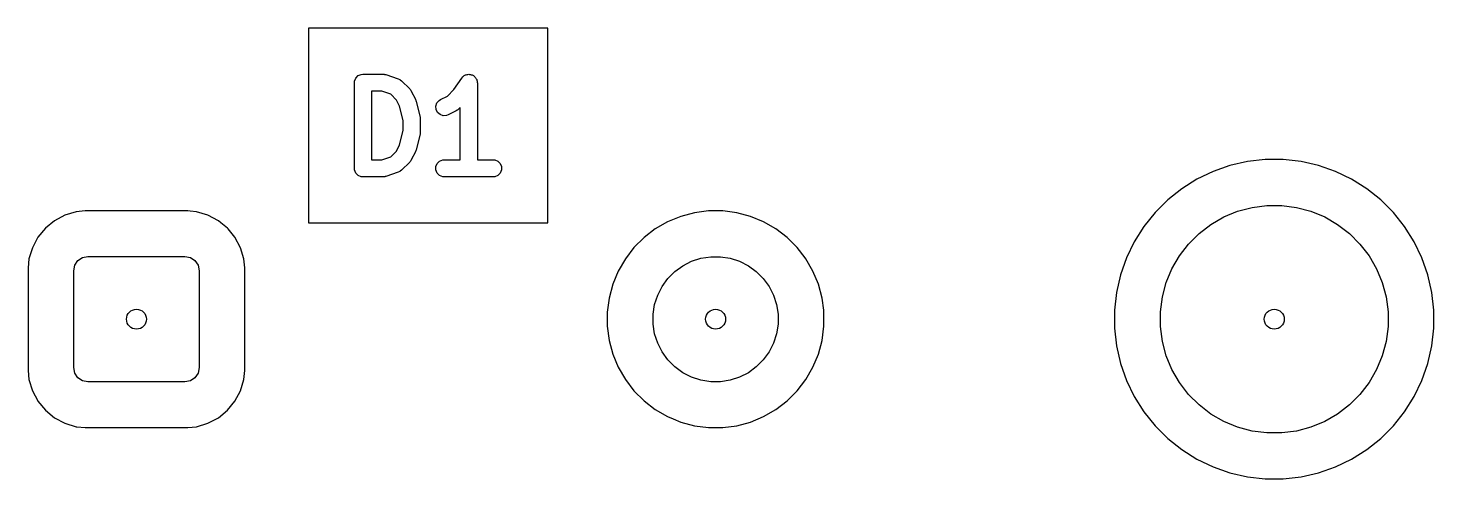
# Model space of a CAD drawing. Extents: x 20 to 124, y -124 to -20.
# Drawn here: x 44.99 to 69.66, y -68.76 to -60.86 of the extents above; entities that cross this region are included whole.
import ezdxf

# ---------------------------------------------------------------- set-up
doc = ezdxf.new("R2010")
doc.units = 0
doc.layers.add('BLACK', color=7, linetype='CONTINUOUS')
doc.layers.add('WHITE', color=7, linetype='CONTINUOUS')

msp = doc.modelspace()

# ---------------------------------------------------------------- linework, layer by layer
at = {"layer": 'BLACK', "linetype": 'CONTINUOUS'}
for p, q in [((54.109072, -60.857484), (49.912357, -60.857484)), ((49.912357, -60.857484), (49.912357, -64.273053)), ((54.109072, -64.273053), (54.109072, -60.857484)), ((50.717857, -61.815828), (50.720739, -61.786564)), ((50.717857, -63.315828), (50.717857, -61.815828)), ((50.720739, -61.786564), (50.743137, -61.732492)), ((50.743137, -61.732492), (50.784521, -61.691108)), ((50.784521, -61.691108), (50.838593, -61.66871)), ((50.838593, -61.66871), (50.867857, -61.665828)), ((50.867857, -61.665828), (51.225, -61.665828)), ((51.225, -61.665828), (51.239811, -61.667286)), ((51.239811, -61.667286), (51.243761, -61.667006)), ((51.243761, -61.667006), (51.248955, -61.668187)), ((51.248955, -61.668187), (51.254264, -61.66871)), ((51.254264, -61.66871), (51.257926, -61.670227)), ((51.257926, -61.670227), (51.272434, -61.673526)), ((51.272434, -61.673526), (51.48672, -61.744954)), ((51.48672, -61.744954), (51.513571, -61.756943)), ((51.513571, -61.756943), (51.517641, -61.760473)), ((51.517641, -61.760473), (51.522621, -61.762536)), ((51.522621, -61.762536), (51.545352, -61.781191)), ((51.545352, -61.781191), (51.688209, -61.924048)), ((52.465573, -61.934551), (52.600193, -61.732623)), ((52.600193, -61.732623), (52.600259, -61.732542)), ((52.600259, -61.732542), (52.60028, -61.732492)), ((52.60028, -61.732492), (52.600391, -61.73238)), ((52.600391, -61.73238), (52.618823, -61.709872)), ((52.618823, -61.709872), (52.631165, -61.701606)), ((52.631165, -61.701606), (52.641664, -61.691108)), ((52.641664, -61.691108), (52.65524, -61.685484)), ((52.65524, -61.685484), (52.667453, -61.677306)), ((52.667453, -61.677306), (52.682014, -61.674393)), ((52.682014, -61.674393), (52.695736, -61.66871)), ((52.695736, -61.66871), (52.710433, -61.66871)), ((52.710433, -61.66871), (52.724843, -61.665828)), ((52.724843, -61.665828), (52.739413, -61.66871)), ((52.739413, -61.66871), (52.754264, -61.66871)), ((52.754264, -61.66871), (52.767838, -61.674332)), ((52.767838, -61.674332), (52.782257, -61.677185)), ((52.782257, -61.677185), (52.794617, -61.685425)), ((52.794617, -61.685425), (52.808336, -61.691108)), ((52.808336, -61.691108), (52.818725, -61.701497)), ((52.818725, -61.701497), (52.830956, -61.709651)), ((52.830956, -61.709651), (52.839221, -61.721993)), ((52.839221, -61.721993), (52.84972, -61.732492)), ((52.84972, -61.732492), (52.855343, -61.746068)), ((52.855343, -61.746068), (52.863522, -61.758281)), ((52.863522, -61.758281), (52.866434, -61.772843)), ((52.866434, -61.772843), (52.872118, -61.786564)), ((52.872118, -61.786564), (52.874969, -61.815516)), ((52.874969, -61.815516), (52.875, -61.81567)), ((52.875, -61.81567), (52.874989, -61.815722)), ((52.874989, -61.815722), (52.875, -61.815828)), ((52.875, -61.815828), (52.875, -63.165828)), ((51.20066, -61.965828), (51.017857, -61.965828)), ((51.017857, -61.965828), (51.017857, -63.165828)), ((51.358258, -62.018361), (51.20066, -61.965828)), ((51.458865, -62.118968), (51.358258, -62.018361)), ((51.512044, -62.225327), (51.458865, -62.118968)), ((51.688209, -61.924048), (51.697649, -61.93555)), ((51.697649, -61.93555), (51.700642, -61.938146)), ((51.700642, -61.938146), (51.70348, -61.942655)), ((51.70348, -61.942655), (51.706864, -61.946778)), ((51.706864, -61.946778), (51.70838, -61.95044)), ((51.70838, -61.95044), (51.716307, -61.963032)), ((51.716307, -61.963032), (51.787736, -62.105888)), ((51.787736, -62.105888), (51.788555, -62.10803)), ((51.788555, -62.10803), (51.7892, -62.1089)), ((51.7892, -62.1089), (51.793584, -62.121171)), ((51.793584, -62.121171), (51.798245, -62.133352)), ((51.798245, -62.133352), (51.798321, -62.134432)), ((51.798321, -62.134432), (51.799093, -62.136591)), ((51.799093, -62.136591), (51.870521, -62.422305)), ((52.166114, -62.170116), (52.204461, -62.125901)), ((52.204461, -62.125901), (52.229347, -62.110236)), ((52.229347, -62.110236), (52.350432, -62.049692)), ((52.350432, -62.049692), (52.465573, -61.934551)), ((51.575, -62.477148), (51.512044, -62.225327)), ((52.147607, -62.225639), (52.166114, -62.170116)), ((52.151756, -62.284019), (52.147607, -62.225639)), ((52.17793, -62.336368), (52.151756, -62.284019)), ((52.222145, -62.374715), (52.17793, -62.336368)), ((52.277668, -62.393222), (52.222145, -62.374715)), ((52.336048, -62.389073), (52.277668, -62.393222)), ((52.363511, -62.378564), (52.336048, -62.389073)), ((52.506368, -62.307135), (52.363511, -62.378564)), ((52.518961, -62.299207), (52.506368, -62.307135)), ((52.522621, -62.297692), (52.518961, -62.299207)), ((52.52674, -62.29431), (52.522621, -62.297692)), ((52.531254, -62.29147), (52.52674, -62.29431)), ((52.53385, -62.288476), (52.531254, -62.29147)), ((52.545352, -62.279037), (52.53385, -62.288476)), ((52.575, -62.249389), (52.545352, -62.279037)), ((52.575, -63.165828), (52.575, -62.249389)), ((51.575, -62.654507), (51.575, -62.477148)), ((51.870521, -62.422305), (51.87127, -62.427376)), ((51.87127, -62.427376), (51.872118, -62.429421)), ((51.872118, -62.429421), (51.873203, -62.440443)), ((51.873203, -62.440443), (51.874823, -62.451394)), ((51.874823, -62.451394), (51.874497, -62.453581)), ((51.874497, -62.453581), (51.875, -62.458685)), ((51.875, -62.458685), (51.875, -62.672971)), ((51.512044, -62.906328), (51.575, -62.654507)), ((51.870521, -62.709351), (51.799093, -62.995065)), ((51.87127, -62.704279), (51.870521, -62.709351)), ((51.872118, -62.702235), (51.87127, -62.704279)), ((51.873203, -62.691212), (51.872118, -62.702235)), ((51.874823, -62.680262), (51.873203, -62.691212)), ((51.875, -62.672971), (51.874497, -62.678074)), ((51.874497, -62.678074), (51.874823, -62.680262)), ((51.200657, -63.165828), (51.358259, -63.113294)), ((51.358259, -63.113294), (51.458865, -63.012688)), ((51.458865, -63.012688), (51.512044, -62.906328)), ((51.787736, -63.025768), (51.716307, -63.168624)), ((51.788555, -63.023625), (51.787736, -63.025768)), ((51.7892, -63.022756), (51.788555, -63.023625)), ((51.793584, -63.010484), (51.7892, -63.022756)), ((51.798245, -62.998304), (51.793584, -63.010484)), ((51.798321, -62.997223), (51.798245, -62.998304)), ((51.799093, -62.995065), (51.798321, -62.997223)), ((50.720739, -63.345092), (50.717857, -63.315828)), ((50.743137, -63.399164), (50.720739, -63.345092)), ((51.017857, -63.165828), (51.200657, -63.165828)), ((51.513571, -63.374715), (51.48672, -63.386703)), ((51.517642, -63.371183), (51.513571, -63.374715)), ((51.522622, -63.369121), (51.517642, -63.371183)), ((51.545352, -63.350466), (51.522622, -63.369121)), ((51.688209, -63.207608), (51.545352, -63.350466)), ((51.697647, -63.196106), (51.688209, -63.207608)), ((51.700642, -63.19351), (51.697647, -63.196106)), ((51.703482, -63.188996), (51.700642, -63.19351)), ((51.706864, -63.184877), (51.703482, -63.188996)), ((51.708379, -63.181217), (51.706864, -63.184877)), ((51.716307, -63.168624), (51.708379, -63.181217)), ((52.149311, -63.286564), (52.171709, -63.232492)), ((52.149311, -63.345092), (52.149311, -63.286564)), ((52.171709, -63.399164), (52.149311, -63.345092)), ((52.171709, -63.232492), (52.213093, -63.191108)), ((52.213093, -63.191108), (52.267165, -63.16871)), ((52.267165, -63.16871), (52.296429, -63.165828)), ((52.296429, -63.165828), (52.575, -63.165828)), ((52.875, -63.165828), (53.153572, -63.165828)), ((53.153572, -63.165828), (53.182836, -63.16871)), ((53.182836, -63.16871), (53.236908, -63.191108)), ((53.236908, -63.191108), (53.278292, -63.232492)), ((53.278292, -63.232492), (53.30069, -63.286564)), ((53.30069, -63.345092), (53.278292, -63.399164)), ((53.30069, -63.286564), (53.30069, -63.345092)), ((65.781604, -63.371098), (65.498213, -63.507572)), ((66.078498, -63.267211), (65.781604, -63.371098)), ((66.0785, -63.26721), (66.078498, -63.267211)), ((66.385156, -63.197218), (66.0785, -63.26721)), ((66.385172, -63.197216), (66.385156, -63.197218)), ((66.697722, -63.162), (66.385172, -63.197216)), ((66.697727, -63.162), (66.697722, -63.162)), ((67.012273, -63.162), (66.697727, -63.162)), ((67.012277, -63.162), (67.012273, -63.162)), ((67.324827, -63.197216), (67.012277, -63.162)), ((67.324843, -63.197218), (67.324827, -63.197216)), ((67.631499, -63.26721), (67.324843, -63.197218)), ((67.631501, -63.267211), (67.631499, -63.26721)), ((67.928395, -63.371098), (67.631501, -63.267211)), ((68.211786, -63.507572), (67.928395, -63.371098)), ((50.784521, -63.440548), (50.743137, -63.399164)), ((50.838593, -63.462946), (50.784521, -63.440548)), ((50.867857, -63.465828), (50.838593, -63.462946)), ((51.225, -63.465828), (50.867857, -63.465828)), ((51.239805, -63.464369), (51.225, -63.465828)), ((51.24376, -63.464651), (51.239805, -63.464369)), ((51.248961, -63.463468), (51.24376, -63.464651)), ((51.254264, -63.462946), (51.248961, -63.463468)), ((51.257921, -63.46143), (51.254264, -63.462946)), ((51.272434, -63.458131), (51.257921, -63.46143)), ((51.48672, -63.386703), (51.272434, -63.458131)), ((52.213093, -63.440548), (52.171709, -63.399164)), ((52.267165, -63.462946), (52.213093, -63.440548)), ((52.296429, -63.465828), (52.267165, -63.462946)), ((53.153572, -63.465828), (52.296429, -63.465828)), ((53.182836, -63.462946), (53.153572, -63.465828)), ((53.236908, -63.440548), (53.182836, -63.462946)), ((53.278292, -63.399164), (53.236908, -63.440548)), ((65.498213, -63.507572), (65.231878, -63.674922)), ((68.211789, -63.507574), (68.211786, -63.507572)), ((68.478123, -63.674923), (68.211789, -63.507574)), ((64.985956, -63.871038), (64.763538, -64.093456)), ((65.231878, -63.674922), (64.985956, -63.871038)), ((68.724044, -63.871039), (68.478123, -63.674923)), ((68.946461, -64.093456), (68.724044, -63.871039)), ((45.839067, -64.077199), (45.641042, -64.137269)), ((45.993395, -64.062), (45.839067, -64.077199)), ((47.796605, -64.062), (45.993395, -64.062)), ((47.796609, -64.062), (47.796605, -64.062)), ((47.840222, -64.066295), (47.796609, -64.062)), ((47.950935, -64.077199), (47.840222, -64.066295)), ((47.950935, -64.0772), (47.950933, -64.077199)), ((47.950933, -64.077199), (47.950935, -64.077199)), ((48.148955, -64.137268), (47.950935, -64.0772)), ((56.683438, -64.094517), (56.442792, -64.158998)), ((56.930424, -64.062001), (56.683438, -64.094517)), ((56.930429, -64.062), (56.930424, -64.062001)), ((56.930435, -64.062), (56.930429, -64.062)), ((57.179565, -64.062), (56.930435, -64.062)), ((57.17957, -64.062), (57.179565, -64.062)), ((57.179575, -64.062001), (57.17957, -64.062)), ((57.426561, -64.094517), (57.179575, -64.062001)), ((57.667207, -64.158998), (57.426561, -64.094517)), ((64.763538, -64.093456), (64.567422, -64.339378)), ((65.970423, -64.168755), (66.212121, -64.06864)), ((66.212121, -64.06864), (66.464819, -64.000929)), ((66.464819, -64.000929), (66.724194, -63.966782)), ((66.724194, -63.966782), (66.985806, -63.966782)), ((66.985806, -63.966782), (67.245181, -64.000929)), ((67.245181, -64.000929), (67.497879, -64.06864)), ((67.497879, -64.06864), (67.739577, -64.168755)), ((69.142577, -64.339377), (68.946461, -64.093456)), ((45.458545, -64.234817), (45.298589, -64.366089)), ((45.641042, -64.137269), (45.458545, -64.234817)), ((48.331451, -64.234815), (48.148955, -64.137268)), ((48.331452, -64.234816), (48.331451, -64.234815)), ((48.331454, -64.234817), (48.331452, -64.234816)), ((48.378045, -64.273053), (48.331454, -64.234817)), ((48.49141, -64.366089), (48.378045, -64.273053)), ((49.912357, -64.273053), (54.109072, -64.273053)), ((56.212623, -64.254337), (55.996873, -64.3789)), ((56.212638, -64.25433), (56.212623, -64.254337)), ((56.442792, -64.158998), (56.212638, -64.25433)), ((57.897361, -64.25433), (57.667207, -64.158998)), ((57.897376, -64.254337), (57.897361, -64.25433)), ((58.113126, -64.3789), (57.897376, -64.254337)), ((64.567422, -64.339378), (64.400072, -64.605713)), ((65.536308, -64.45882), (65.74386, -64.299561)), ((65.74386, -64.299561), (65.970423, -64.168755)), ((67.739577, -64.168755), (67.96614, -64.299561)), ((67.96614, -64.299561), (68.173692, -64.45882)), ((69.309926, -64.605711), (69.142577, -64.339377)), ((45.167317, -64.526045), (45.069769, -64.708542)), ((45.298589, -64.366089), (45.167317, -64.526045)), ((48.501924, -64.378901), (48.49141, -64.366089)), ((48.622685, -64.526049), (48.501924, -64.378901)), ((48.720232, -64.708545), (48.622685, -64.526049)), ((55.799218, -64.530566), (55.623066, -64.706718)), ((55.799225, -64.53056), (55.799218, -64.530566)), ((55.996873, -64.3789), (55.799225, -64.53056)), ((58.310774, -64.53056), (58.113126, -64.3789)), ((58.310781, -64.530566), (58.310774, -64.53056)), ((58.486933, -64.706718), (58.310781, -64.530566)), ((64.400072, -64.605713), (64.263598, -64.889104)), ((65.35132, -64.643808), (65.536308, -64.45882)), ((68.173692, -64.45882), (68.35868, -64.643808)), ((69.446402, -64.889106), (69.309926, -64.605711)), ((45.069769, -64.708542), (45.009699, -64.906566)), ((48.7803, -64.906565), (48.720232, -64.708545)), ((55.62306, -64.706725), (55.4714, -64.904373)), ((55.623066, -64.706718), (55.62306, -64.706725)), ((58.486939, -64.706725), (58.486933, -64.706718)), ((58.626883, -64.889104), (58.486939, -64.706725)), ((65.061255, -65.077923), (65.192061, -64.85136)), ((65.192061, -64.85136), (65.35132, -64.643808)), ((68.35868, -64.643808), (68.517939, -64.85136)), ((68.517939, -64.85136), (68.648745, -65.077923)), ((45.009699, -64.906566), (44.9945, -65.060894)), ((44.9945, -65.060894), (44.9945, -66.864104)), ((45.795, -65.112499), (45.81403, -65.016829)), ((45.81403, -65.016829), (45.868223, -64.935723)), ((45.868223, -64.935723), (45.949329, -64.88153)), ((45.949329, -64.88153), (46.045, -64.862501)), ((46.045, -64.862501), (47.745001, -64.8625)), ((47.745001, -64.8625), (47.840671, -64.88153)), ((47.840671, -64.88153), (47.921777, -64.935723)), ((47.921777, -64.935723), (47.97597, -65.016829)), ((47.97597, -65.016829), (47.994999, -65.1125)), ((48.795499, -65.060892), (48.7803, -64.906565)), ((48.795499, -65.837941), (48.795499, -65.060892)), ((55.4714, -64.904373), (55.346837, -65.120123)), ((56.340607, -65.126053), (56.480252, -65.024596)), ((56.480252, -65.024596), (56.634048, -64.946233)), ((56.634048, -64.946233), (56.79821, -64.892893)), ((56.79821, -64.892893), (56.968695, -64.865891)), ((56.968695, -64.865891), (57.141305, -64.865891)), ((57.141305, -64.865891), (57.31179, -64.892893)), ((57.31179, -64.892893), (57.475952, -64.946233)), ((57.475952, -64.946233), (57.629748, -65.024596)), ((57.629748, -65.024596), (57.769393, -65.126053)), ((58.638599, -64.904373), (58.626883, -64.889104)), ((58.763164, -65.120127), (58.638599, -64.904373)), ((64.263598, -64.889104), (64.159711, -65.185998)), ((64.96114, -65.319621), (65.061255, -65.077923)), ((68.648745, -65.077923), (68.74886, -65.319621)), ((69.550289, -65.186), (69.446402, -64.889106)), ((45.795001, -66.8125), (45.795, -65.112499)), ((47.994999, -65.1125), (47.995, -66.812501)), ((55.251498, -65.350292), (55.187017, -65.590938)), ((55.34683, -65.120138), (55.251498, -65.350292)), ((55.346837, -65.120123), (55.34683, -65.120138)), ((56.117096, -65.387752), (56.218553, -65.248107)), ((56.218553, -65.248107), (56.340607, -65.126053)), ((57.769393, -65.126053), (57.891447, -65.248107)), ((57.891447, -65.248107), (57.992904, -65.387752)), ((58.858502, -65.350293), (58.763164, -65.120127)), ((58.922982, -65.590935), (58.858502, -65.350293)), ((64.15971, -65.186), (64.089718, -65.492656)), ((64.159711, -65.185998), (64.15971, -65.186)), ((64.893429, -65.572319), (64.96114, -65.319621)), ((68.74886, -65.319621), (68.816571, -65.572319)), ((69.620282, -65.49266), (69.550289, -65.186)), ((55.187017, -65.590938), (55.154501, -65.837924)), ((55.985393, -65.70571), (56.038733, -65.541548)), ((56.038733, -65.541548), (56.117096, -65.387752)), ((57.992904, -65.387752), (58.071267, -65.541548)), ((58.071267, -65.541548), (58.124607, -65.70571)), ((58.922982, -65.590938), (58.922982, -65.590935)), ((58.951193, -65.805222), (58.922982, -65.590938)), ((64.089716, -65.492672), (64.0545, -65.805222)), ((64.089718, -65.492656), (64.089716, -65.492672)), ((64.859282, -65.831694), (64.893429, -65.572319)), ((68.816571, -65.572319), (68.850718, -65.831694)), ((69.655499, -65.805222), (69.620282, -65.49266)), ((48.7955, -66.864109), (48.795499, -65.837941)), ((55.154501, -65.837924), (55.1545, -65.837941)), ((55.1545, -65.837941), (55.1545, -66.087058)), ((55.958391, -65.876195), (55.985393, -65.70571)), ((58.124607, -65.70571), (58.151609, -65.876195)), ((58.9555, -65.837935), (58.951193, -65.805222)), ((58.9555, -66.087065), (58.9555, -65.837935)), ((64.0545, -65.805222), (64.0545, -66.119777)), ((64.859282, -66.093306), (64.859282, -65.831694)), ((68.850718, -65.831694), (68.850718, -66.093306)), ((69.6555, -65.805227), (69.655499, -65.805222)), ((69.6555, -66.119773), (69.6555, -65.805227)), ((55.1545, -66.087058), (55.154501, -66.087075)), ((55.154501, -66.087075), (55.187017, -66.334061)), ((55.958391, -66.048805), (55.958391, -65.876195)), ((55.985393, -66.21929), (55.958391, -66.048805)), ((58.151609, -66.048805), (58.124607, -66.21929)), ((58.151609, -65.876195), (58.151609, -66.048805)), ((58.922982, -66.334065), (58.9555, -66.087065)), ((55.187017, -66.334061), (55.251498, -66.574707)), ((56.038733, -66.383452), (55.985393, -66.21929)), ((58.124607, -66.21929), (58.071267, -66.383452)), ((58.858502, -66.574707), (58.922982, -66.334065)), ((64.0545, -66.119777), (64.089716, -66.432327)), ((64.893429, -66.352681), (64.859282, -66.093306)), ((68.850718, -66.093306), (68.816571, -66.352681)), ((69.620282, -66.43234), (69.6555, -66.119773)), ((55.251498, -66.574707), (55.34683, -66.804861)), ((56.117096, -66.537248), (56.038733, -66.383452)), ((56.218553, -66.676893), (56.117096, -66.537248)), ((57.992904, -66.537248), (57.891447, -66.676893)), ((58.071267, -66.383452), (57.992904, -66.537248)), ((58.763164, -66.804873), (58.858502, -66.574707)), ((64.089716, -66.432327), (64.089718, -66.432343)), ((64.089718, -66.432343), (64.15971, -66.738999)), ((64.96114, -66.605379), (64.893429, -66.352681)), ((68.816571, -66.352681), (68.74886, -66.605379)), ((69.550289, -66.739), (69.620282, -66.43234)), ((45.81403, -66.908171), (45.795001, -66.8125)), ((47.995, -66.812501), (47.97597, -66.908171)), ((55.34683, -66.804861), (55.346837, -66.804876)), ((55.346837, -66.804876), (55.4714, -67.020626)), ((56.340607, -66.798947), (56.218553, -66.676893)), ((56.480252, -66.900404), (56.340607, -66.798947)), ((57.769393, -66.798947), (57.629748, -66.900404)), ((57.891447, -66.676893), (57.769393, -66.798947)), ((58.638599, -67.020627), (58.763164, -66.804873)), ((64.15971, -66.738999), (64.159711, -66.739001)), ((64.159711, -66.739001), (64.263598, -67.035895)), ((65.061255, -66.847077), (64.96114, -66.605379)), ((68.74886, -66.605379), (68.648745, -66.847077)), ((69.446402, -67.035894), (69.550289, -66.739)), ((44.9945, -66.864104), (45.009699, -67.018432)), ((45.009699, -67.018432), (45.0097, -67.018435)), ((45.0097, -67.018435), (45.069768, -67.216455)), ((45.868223, -66.989277), (45.81403, -66.908171)), ((45.949329, -67.04347), (45.868223, -66.989277)), ((46.044999, -67.0625), (45.949329, -67.04347)), ((47.745, -67.062499), (46.044999, -67.0625)), ((47.840671, -67.04347), (47.745, -67.062499)), ((47.921777, -66.989277), (47.840671, -67.04347)), ((47.97597, -66.908171), (47.921777, -66.989277)), ((48.720232, -67.216455), (48.7803, -67.018435)), ((48.7803, -67.018435), (48.7955, -66.864109)), ((55.4714, -67.020626), (55.62306, -67.218274)), ((56.634048, -66.978767), (56.480252, -66.900404)), ((56.79821, -67.032107), (56.634048, -66.978767)), ((56.968695, -67.059109), (56.79821, -67.032107)), ((57.141305, -67.059109), (56.968695, -67.059109)), ((57.31179, -67.032107), (57.141305, -67.059109)), ((57.475952, -66.978767), (57.31179, -67.032107)), ((57.629748, -66.900404), (57.475952, -66.978767)), ((58.486938, -67.218276), (58.638599, -67.020627)), ((64.263598, -67.035895), (64.400072, -67.319286)), ((65.192061, -67.07364), (65.061255, -66.847077)), ((65.35132, -67.281192), (65.192061, -67.07364)), ((68.517939, -67.07364), (68.35868, -67.281192)), ((68.648745, -66.847077), (68.517939, -67.07364)), ((69.309926, -67.319289), (69.446402, -67.035894)), ((45.069768, -67.216455), (45.164903, -67.394439)), ((48.622685, -67.398951), (48.720232, -67.216455)), ((55.62306, -67.218274), (55.623066, -67.218281)), ((55.623066, -67.218281), (55.799218, -67.394433)), ((58.310776, -67.394438), (58.486938, -67.218276)), ((64.400072, -67.319286), (64.400074, -67.319289)), ((64.400074, -67.319289), (64.567423, -67.585623)), ((65.536308, -67.46618), (65.35132, -67.281192)), ((68.35868, -67.281192), (68.173692, -67.46618)), ((69.142577, -67.585623), (69.309926, -67.319289)), ((45.164903, -67.394439), (45.167317, -67.398954)), ((45.167317, -67.398954), (45.298589, -67.55891)), ((45.298589, -67.55891), (45.458545, -67.690182)), ((48.331451, -67.690185), (48.49141, -67.55891)), ((48.49141, -67.55891), (48.622685, -67.398951)), ((55.799218, -67.394433), (55.799225, -67.394439)), ((55.799225, -67.394439), (55.996873, -67.546099)), ((55.996873, -67.546099), (56.212623, -67.670662)), ((57.897373, -67.670664), (58.113127, -67.546099)), ((58.113127, -67.546099), (58.310776, -67.394438)), ((65.74386, -67.625439), (65.536308, -67.46618)), ((68.173692, -67.46618), (67.96614, -67.625439)), ((45.458545, -67.690182), (45.458549, -67.690185)), ((45.458549, -67.690185), (45.641045, -67.787732)), ((45.641045, -67.787732), (45.839065, -67.8478)), ((47.950935, -67.8478), (48.148955, -67.787732)), ((48.148955, -67.787732), (48.331451, -67.690185)), ((56.212623, -67.670662), (56.212638, -67.670669)), ((56.212638, -67.670669), (56.311825, -67.711753)), ((56.311825, -67.711753), (56.442793, -67.766002)), ((56.442793, -67.766002), (56.683435, -67.830482)), ((57.426565, -67.830482), (57.667207, -67.766002)), ((57.667207, -67.766002), (57.897373, -67.670664)), ((64.567423, -67.585623), (64.763539, -67.831544)), ((65.970423, -67.756245), (65.74386, -67.625439)), ((66.212121, -67.85636), (65.970423, -67.756245)), ((67.739577, -67.756245), (67.497879, -67.85636)), ((67.96614, -67.625439), (67.739577, -67.756245)), ((68.946461, -67.831544), (69.142577, -67.585623)), ((45.839065, -67.8478), (45.839064, -67.8478)), ((45.839064, -67.8478), (45.849968, -67.848873)), ((45.849968, -67.848873), (45.993391, -67.863)), ((45.993391, -67.863), (47.796608, -67.862999)), ((47.796608, -67.862999), (47.950935, -67.8478)), ((56.683435, -67.830482), (56.930435, -67.863)), ((56.930435, -67.863), (56.930442, -67.863)), ((56.930442, -67.863), (57.179558, -67.863)), ((57.179558, -67.863), (57.179565, -67.863)), ((57.179565, -67.863), (57.426565, -67.830482)), ((64.763539, -67.831544), (64.985956, -68.053961)), ((64.985956, -68.053961), (65.231877, -68.250077)), ((66.464819, -67.924071), (66.212121, -67.85636)), ((66.724194, -67.958218), (66.464819, -67.924071)), ((66.985806, -67.958218), (66.724194, -67.958218)), ((67.245181, -67.924071), (66.985806, -67.958218)), ((67.497879, -67.85636), (67.245181, -67.924071)), ((68.478123, -68.250077), (68.724044, -68.053961)), ((68.724044, -68.053961), (68.946461, -67.831544)), ((65.231877, -68.250077), (65.498211, -68.417426)), ((68.211789, -68.417426), (68.478123, -68.250077)), ((65.498211, -68.417426), (65.781606, -68.553902)), ((65.781606, -68.553902), (66.0785, -68.657789)), ((67.6315, -68.657789), (67.928394, -68.553902)), ((67.928394, -68.553902), (68.211789, -68.417426)), ((66.0785, -68.657789), (66.38516, -68.727782)), ((66.38516, -68.727782), (66.697723, -68.762999)), ((66.697723, -68.762999), (66.697724, -68.763)), ((66.697724, -68.763), (66.697727, -68.763)), ((66.697727, -68.763), (67.012276, -68.763)), ((67.012276, -68.762999), (67.32484, -68.727782)), ((67.012276, -68.763), (67.012276, -68.762999)), ((67.32484, -68.727782), (67.6315, -68.657789))]:
    msp.add_line(p, q, dxfattribs=at)
at = {"layer": 'BLACK'}
for centre in [(46.895, -65.9625), (57.055, -65.9625), (66.855, -65.9625)]:
    msp.add_circle(centre, 0.175, dxfattribs=at)
at = {"layer": 'WHITE'}
for centre in [(46.895, -65.9625), (57.055, -65.9625), (66.855, -65.9625)]:
    msp.add_circle(centre, 0.175, dxfattribs=at)

doc.saveas('drawing.dxf')
